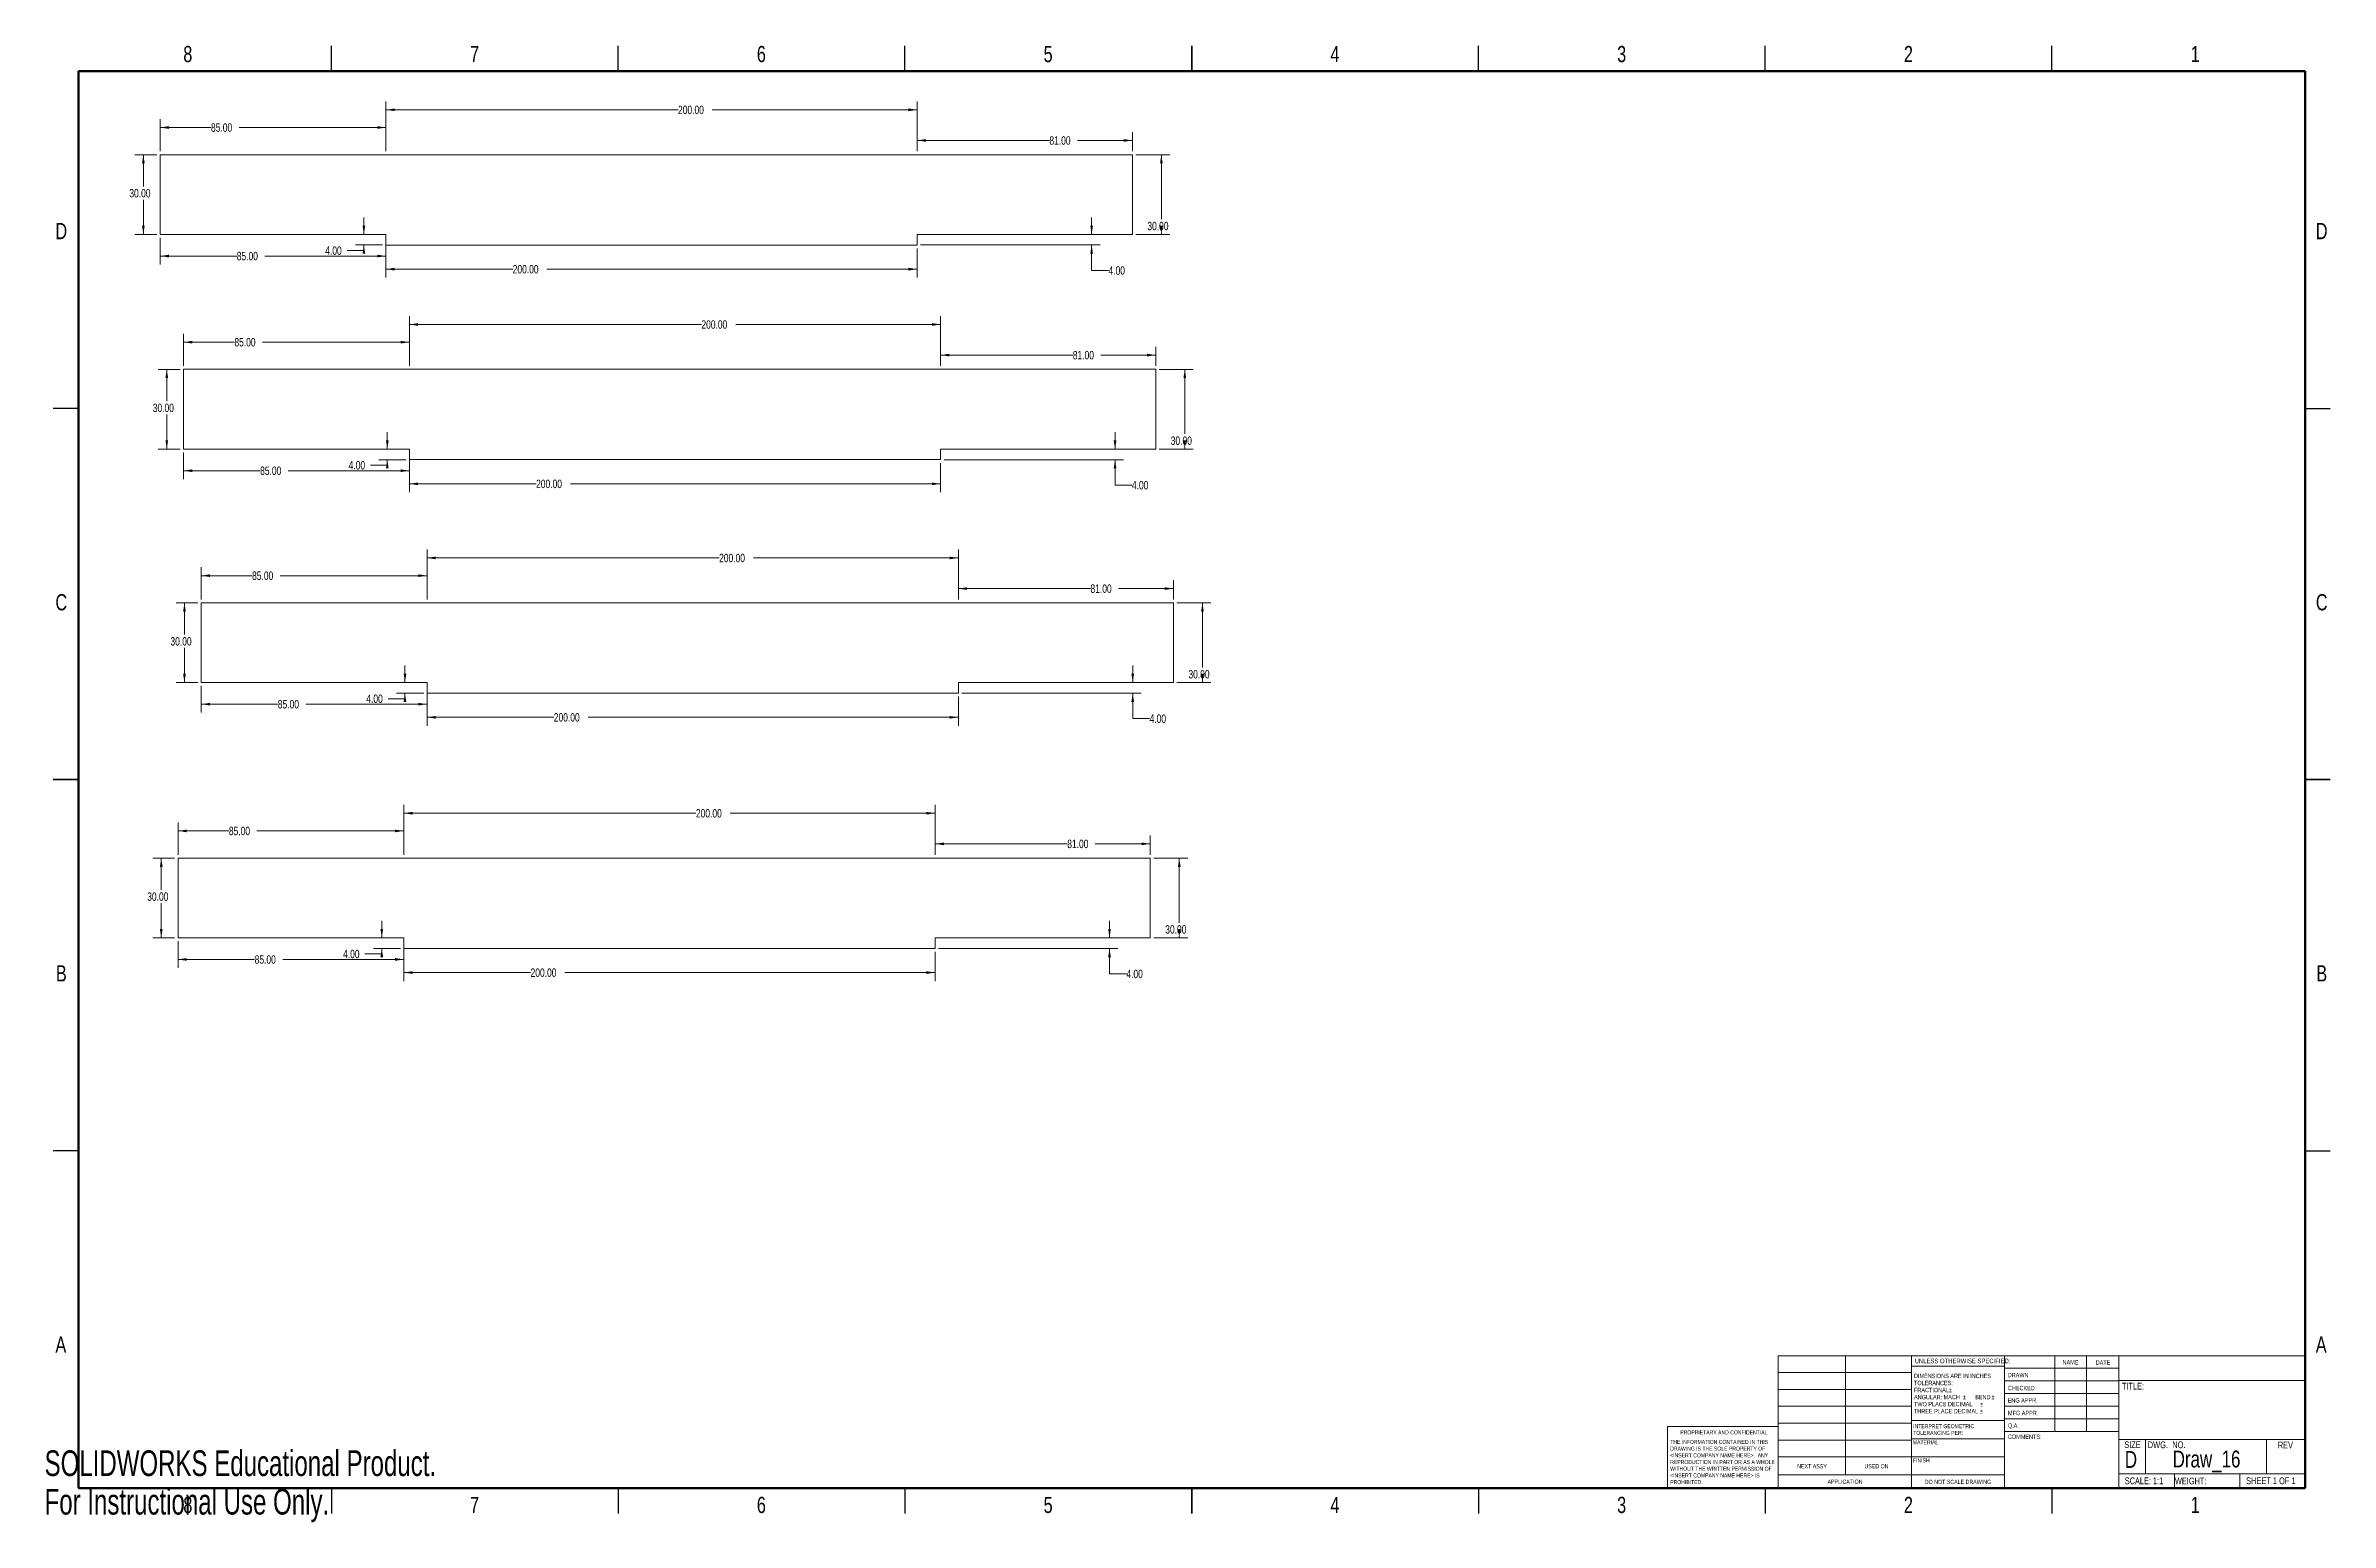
# Model space of a CAD drawing. Header units: millimetres. Extents: x 0 to 860, y 0 to 556.
import ezdxf

# ---------------------------------------------------------------- set-up
doc = ezdxf.new("R2010")
doc.units = ezdxf.units.MM
doc.styles.add('SLDTEXTSTYLE0', font='TXT', dxfattribs={"width": 0.75})
doc.styles.add('SLDTEXTSTYLE1', font='TXT', dxfattribs={"width": 0.6875})
doc.styles.add('SLDTEXTSTYLE2', font='TXT', dxfattribs={"width": 0.694444})
doc.styles.add('SLDTEXTSTYLE3', font='TXT', dxfattribs={"width": 0.7})
doc.dimstyles.new('SLDDIMSTYLE0', dxfattribs={"dimtxt": 3.175, "dimasz": 3.302, "dimexe": 0, "dimexo": 0.0625, "dimgap": 0.79375, "dimtad": 0, "dimtih": 1, "dimtoh": 1, "dimrnd": 1e-09, "dimzin": 4, "dimdsep": 46, "dimtxsty": 'SLDTEXTSTYLE0', "dimsah": 1, "dimcen": 0.09, "dimadec": 0, "dimazin": 1, "dimtfac": 1, "dimtofl": 0, "dimtmove": 0, "dimatfit": 3, "dimfxl": 1, "dimfrac": 2, "dimtolj": 1, "dimtzin": 12, "dimarcsym": 0})
doc.dimstyles.new('SLDDIMSTYLE1', dxfattribs={"dimtxt": 3.175, "dimasz": 3.302, "dimexe": 0, "dimexo": 0.0625, "dimgap": 0.79375, "dimtad": 0, "dimtih": 1, "dimtoh": 1, "dimrnd": 1e-09, "dimzin": 4, "dimdsep": 46, "dimtxsty": 'SLDTEXTSTYLE0', "dimsah": 1, "dimcen": 0.09, "dimadec": 0, "dimazin": 1, "dimtfac": 1, "dimtmove": 0, "dimatfit": 0, "dimfxl": 1, "dimfrac": 2, "dimtolj": 1, "dimtzin": 12, "dimarcsym": 0})

# ---------------------------------------------------------------- blocks, each defined once
blk = doc.blocks.new('_D')
at = {"color": 7, "linetype": 'Continuous', "lineweight": 0}
for p, q in [((128.5, 479.37), (128.5, 468.36)), ((328.5, 479.37), (328.5, 468.36)), ((128.5, 471.54), (176.21, 471.54)), ((328.5, 471.54), (189.11, 471.54))]:
    blk.add_line(p, q, dxfattribs=at)
at = {"color": 7, "linetype": 'Continuous', "lineweight": 18}
for points in [[(128.5, 471.54), (131.8, 471.03), (131.8, 472.05)], [(328.5, 471.54), (325.2, 472.05), (325.2, 471.03)]]:
    blk.add_solid(points, dxfattribs=at)
at = {"color": 7, "linetype": 'Continuous', "lineweight": 18, "insert": (176.21, 473.11), "char_height": 3.175, "attachment_point": 1, "style": 'SLDTEXTSTYLE0'}
blk.add_mtext('200.00', dxfattribs=at)
blk = doc.blocks.new('_D_1')
at = {"color": 7, "linetype": 'Continuous', "lineweight": 0}
for p, q in [((394.14, 484.64), (394.14, 490.99)), ((329.77, 484.64), (397.32, 484.64)), ((329.77, 480.64), (397.32, 480.64)), ((394.14, 471.05), (394.14, 480.64)), ((400.49, 471.05), (394.14, 471.05))]:
    blk.add_line(p, q, dxfattribs=at)
at = {"color": 7, "linetype": 'Continuous', "lineweight": 18}
for points in [[(394.14, 484.64), (394.65, 487.94), (393.63, 487.94)], [(394.14, 480.64), (393.63, 477.33), (394.65, 477.33)]]:
    blk.add_solid(points, dxfattribs=at)
at = {"color": 7, "linetype": 'Continuous', "lineweight": 18, "insert": (400.49, 472.62), "char_height": 3.175, "attachment_point": 1, "style": 'SLDTEXTSTYLE0'}
blk.add_mtext('4.00', dxfattribs=at)
blk = doc.blocks.new('_D_2')
at = {"color": 7, "linetype": 'Continuous', "lineweight": 0}
for p, q in [((328.5, 515.91), (328.5, 523.16)), ((328.5, 519.99), (378.24, 519.99)), ((409.5, 519.99), (388.8, 519.99)), ((409.5, 515.91), (409.5, 523.16))]:
    blk.add_line(p, q, dxfattribs=at)
at = {"color": 7, "linetype": 'Continuous', "lineweight": 18}
for points in [[(328.5, 519.99), (331.8, 519.48), (331.8, 520.5)], [(409.5, 519.99), (406.2, 520.5), (406.2, 519.48)]]:
    blk.add_solid(points, dxfattribs=at)
at = {"color": 7, "linetype": 'Continuous', "lineweight": 18, "insert": (378.24, 521.56), "char_height": 3.175, "attachment_point": 1, "style": 'SLDTEXTSTYLE0'}
blk.add_mtext('81.00', dxfattribs=at)
blk = doc.blocks.new('_D_3')
at = {"color": 7, "linetype": 'Continuous', "lineweight": 0}
for p, q in [((410.77, 514.64), (423.57, 514.64)), ((420.39, 514.64), (420.39, 490.31)), ((410.77, 484.64), (423.57, 484.64)), ((420.39, 484.64), (420.39, 485.27))]:
    blk.add_line(p, q, dxfattribs=at)
at = {"color": 7, "linetype": 'Continuous', "lineweight": 18}
for points in [[(420.39, 514.64), (419.89, 511.33), (420.9, 511.33)], [(420.39, 484.64), (420.9, 487.94), (419.89, 487.94)]]:
    blk.add_solid(points, dxfattribs=at)
at = {"color": 7, "linetype": 'Continuous', "lineweight": 18, "insert": (415.12, 489.37), "char_height": 3.175, "attachment_point": 1, "style": 'SLDTEXTSTYLE0'}
blk.add_mtext('30.00', dxfattribs=at)
blk = doc.blocks.new('_D_4')
at = {"color": 7, "linetype": 'Continuous', "lineweight": 0}
for p, q in [((128.5, 515.91), (128.5, 534.7)), ((328.5, 515.91), (328.5, 534.7)), ((128.5, 531.52), (238.44, 531.52)), ((328.5, 531.52), (251.35, 531.52))]:
    blk.add_line(p, q, dxfattribs=at)
at = {"color": 7, "linetype": 'Continuous', "lineweight": 18}
for points in [[(128.5, 531.52), (131.8, 531.01), (131.8, 532.03)], [(328.5, 531.52), (325.2, 532.03), (325.2, 531.01)]]:
    blk.add_solid(points, dxfattribs=at)
at = {"color": 7, "linetype": 'Continuous', "lineweight": 18, "insert": (238.44, 533.09), "char_height": 3.175, "attachment_point": 1, "style": 'SLDTEXTSTYLE0'}
blk.add_mtext('200.00', dxfattribs=at)
blk = doc.blocks.new('_D_5')
at = {"color": 7, "linetype": 'Continuous', "lineweight": 0}
for p, q in [((43.5, 515.91), (43.5, 528.03)), ((43.5, 524.86), (62.64, 524.86)), ((128.5, 524.86), (73.2, 524.86)), ((128.5, 515.91), (128.5, 528.03))]:
    blk.add_line(p, q, dxfattribs=at)
at = {"color": 7, "linetype": 'Continuous', "lineweight": 18}
for points in [[(43.5, 524.86), (46.8, 524.35), (46.8, 525.37)], [(128.5, 524.86), (125.2, 525.37), (125.2, 524.35)]]:
    blk.add_solid(points, dxfattribs=at)
at = {"color": 7, "linetype": 'Continuous', "lineweight": 18, "insert": (62.64, 526.43), "char_height": 3.175, "attachment_point": 1, "style": 'SLDTEXTSTYLE0'}
blk.add_mtext('85.00', dxfattribs=at)
blk = doc.blocks.new('_D_6')
at = {"color": 7, "linetype": 'Continuous', "lineweight": 0}
for p, q in [((42.23, 514.64), (34.01, 514.64)), ((37.18, 514.64), (37.18, 502.68)), ((37.18, 484.64), (37.18, 497.64)), ((42.23, 484.64), (34.01, 484.64))]:
    blk.add_line(p, q, dxfattribs=at)
at = {"color": 7, "linetype": 'Continuous', "lineweight": 18}
for points in [[(37.18, 514.64), (36.67, 511.33), (37.69, 511.33)], [(37.18, 484.64), (37.69, 487.94), (36.67, 487.94)]]:
    blk.add_solid(points, dxfattribs=at)
at = {"color": 7, "linetype": 'Continuous', "lineweight": 18, "insert": (31.9, 501.73), "char_height": 3.175, "attachment_point": 1, "style": 'SLDTEXTSTYLE0'}
blk.add_mtext('30.00', dxfattribs=at)
blk = doc.blocks.new('_D_7')
at = {"color": 7, "linetype": 'Continuous', "lineweight": 0}
for p, q in [((43.5, 483.37), (43.5, 473.31)), ((128.5, 483.37), (128.5, 473.31)), ((43.5, 476.48), (72.34, 476.48)), ((128.5, 476.48), (82.89, 476.48))]:
    blk.add_line(p, q, dxfattribs=at)
at = {"color": 7, "linetype": 'Continuous', "lineweight": 18}
for points in [[(43.5, 476.48), (46.8, 475.97), (46.8, 476.99)], [(128.5, 476.48), (125.2, 476.99), (125.2, 475.97)]]:
    blk.add_solid(points, dxfattribs=at)
at = {"color": 7, "linetype": 'Continuous', "lineweight": 18, "insert": (72.34, 478.05), "char_height": 3.175, "attachment_point": 1, "style": 'SLDTEXTSTYLE0'}
blk.add_mtext('85.00', dxfattribs=at)
blk = doc.blocks.new('_D_8')
at = {"color": 7, "linetype": 'Continuous', "lineweight": 0}
for p, q in [((120.2, 484.64), (120.2, 490.99)), ((127.23, 484.64), (117.02, 484.64)), ((113.85, 478.55), (120.2, 478.55)), ((127.23, 480.64), (117.02, 480.64)), ((120.2, 478.55), (120.2, 480.64))]:
    blk.add_line(p, q, dxfattribs=at)
at = {"color": 7, "linetype": 'Continuous', "lineweight": 18}
for points in [[(120.2, 484.64), (120.71, 487.94), (119.69, 487.94)], [(120.2, 480.64), (119.69, 477.33), (120.71, 477.33)]]:
    blk.add_solid(points, dxfattribs=at)
at = {"color": 7, "linetype": 'Continuous', "lineweight": 18, "insert": (105.64, 480.12), "char_height": 3.175, "attachment_point": 1, "style": 'SLDTEXTSTYLE0'}
blk.add_mtext('4.00', dxfattribs=at)
blk = doc.blocks.new('_D_9')
at = {"color": 7, "linetype": 'Continuous', "lineweight": 0}
for p, q in [((137.31, 398.57), (137.31, 387.57)), ((337.31, 398.57), (337.31, 387.57)), ((137.31, 390.75), (185.02, 390.75)), ((337.31, 390.75), (197.92, 390.75))]:
    blk.add_line(p, q, dxfattribs=at)
at = {"color": 7, "linetype": 'Continuous', "lineweight": 18}
for points in [[(137.31, 390.75), (140.61, 390.24), (140.61, 391.26)], [(337.31, 390.75), (334.01, 391.26), (334.01, 390.24)]]:
    blk.add_solid(points, dxfattribs=at)
at = {"color": 7, "linetype": 'Continuous', "lineweight": 18, "insert": (185.02, 392.32), "char_height": 3.175, "attachment_point": 1, "style": 'SLDTEXTSTYLE0'}
blk.add_mtext('200.00', dxfattribs=at)
blk = doc.blocks.new('_D_10')
at = {"color": 7, "linetype": 'Continuous', "lineweight": 0}
for p, q in [((402.95, 403.84), (402.95, 410.19)), ((338.58, 403.84), (406.12, 403.84)), ((338.58, 399.84), (406.12, 399.84)), ((402.95, 390.26), (402.95, 399.84)), ((409.3, 390.26), (402.95, 390.26))]:
    blk.add_line(p, q, dxfattribs=at)
at = {"color": 7, "linetype": 'Continuous', "lineweight": 18}
for points in [[(402.95, 403.84), (403.46, 407.15), (402.44, 407.15)], [(402.95, 399.84), (402.44, 396.54), (403.46, 396.54)]]:
    blk.add_solid(points, dxfattribs=at)
at = {"color": 7, "linetype": 'Continuous', "lineweight": 18, "insert": (409.3, 391.83), "char_height": 3.175, "attachment_point": 1, "style": 'SLDTEXTSTYLE0'}
blk.add_mtext('4.00', dxfattribs=at)
blk = doc.blocks.new('_D_11')
at = {"color": 7, "linetype": 'Continuous', "lineweight": 0}
for p, q in [((337.31, 435.11), (337.31, 442.37)), ((337.31, 439.2), (387.05, 439.2)), ((418.31, 439.2), (397.6, 439.2)), ((418.31, 435.11), (418.31, 442.37))]:
    blk.add_line(p, q, dxfattribs=at)
at = {"color": 7, "linetype": 'Continuous', "lineweight": 18}
for points in [[(337.31, 439.2), (340.61, 438.69), (340.61, 439.71)], [(418.31, 439.2), (415.01, 439.71), (415.01, 438.69)]]:
    blk.add_solid(points, dxfattribs=at)
at = {"color": 7, "linetype": 'Continuous', "lineweight": 18, "insert": (387.05, 440.77), "char_height": 3.175, "attachment_point": 1, "style": 'SLDTEXTSTYLE0'}
blk.add_mtext('81.00', dxfattribs=at)
blk = doc.blocks.new('_D_12')
at = {"color": 7, "linetype": 'Continuous', "lineweight": 0}
for p, q in [((419.58, 433.84), (432.38, 433.84)), ((429.2, 433.84), (429.2, 409.52)), ((429.2, 403.84), (429.2, 404.48)), ((419.58, 403.84), (432.38, 403.84))]:
    blk.add_line(p, q, dxfattribs=at)
at = {"color": 7, "linetype": 'Continuous', "lineweight": 18}
for points in [[(429.2, 433.84), (428.69, 430.54), (429.71, 430.54)], [(429.2, 403.84), (429.71, 407.15), (428.69, 407.15)]]:
    blk.add_solid(points, dxfattribs=at)
at = {"color": 7, "linetype": 'Continuous', "lineweight": 18, "insert": (423.92, 408.58), "char_height": 3.175, "attachment_point": 1, "style": 'SLDTEXTSTYLE0'}
blk.add_mtext('30.00', dxfattribs=at)
blk = doc.blocks.new('_D_13')
at = {"color": 7, "linetype": 'Continuous', "lineweight": 0}
for p, q in [((137.31, 435.11), (137.31, 453.91)), ((137.31, 450.73), (247.25, 450.73)), ((337.31, 450.73), (260.15, 450.73)), ((337.31, 435.11), (337.31, 453.91))]:
    blk.add_line(p, q, dxfattribs=at)
at = {"color": 7, "linetype": 'Continuous', "lineweight": 18}
for points in [[(137.31, 450.73), (140.61, 450.22), (140.61, 451.24)], [(337.31, 450.73), (334.01, 451.24), (334.01, 450.22)]]:
    blk.add_solid(points, dxfattribs=at)
at = {"color": 7, "linetype": 'Continuous', "lineweight": 18, "insert": (247.25, 452.3), "char_height": 3.175, "attachment_point": 1, "style": 'SLDTEXTSTYLE0'}
blk.add_mtext('200.00', dxfattribs=at)
blk = doc.blocks.new('_D_14')
at = {"color": 7, "linetype": 'Continuous', "lineweight": 0}
for p, q in [((52.31, 435.11), (52.31, 447.24)), ((137.31, 435.11), (137.31, 447.24)), ((52.31, 444.07), (71.45, 444.07)), ((137.31, 444.07), (82, 444.07))]:
    blk.add_line(p, q, dxfattribs=at)
at = {"color": 7, "linetype": 'Continuous', "lineweight": 18}
for points in [[(52.31, 444.07), (55.61, 443.56), (55.61, 444.57)], [(137.31, 444.07), (134.01, 444.57), (134.01, 443.56)]]:
    blk.add_solid(points, dxfattribs=at)
at = {"color": 7, "linetype": 'Continuous', "lineweight": 18, "insert": (71.45, 445.64), "char_height": 3.175, "attachment_point": 1, "style": 'SLDTEXTSTYLE0'}
blk.add_mtext('85.00', dxfattribs=at)
blk = doc.blocks.new('_D_15')
at = {"color": 7, "linetype": 'Continuous', "lineweight": 0}
for p, q in [((51.04, 433.84), (42.81, 433.84)), ((45.99, 433.84), (45.99, 421.89)), ((45.99, 403.84), (45.99, 416.85)), ((51.04, 403.84), (42.81, 403.84))]:
    blk.add_line(p, q, dxfattribs=at)
at = {"color": 7, "linetype": 'Continuous', "lineweight": 18}
for points in [[(45.99, 433.84), (45.48, 430.54), (46.5, 430.54)], [(45.99, 403.84), (46.5, 407.15), (45.48, 407.15)]]:
    blk.add_solid(points, dxfattribs=at)
at = {"color": 7, "linetype": 'Continuous', "lineweight": 18, "insert": (40.71, 420.94), "char_height": 3.175, "attachment_point": 1, "style": 'SLDTEXTSTYLE0'}
blk.add_mtext('30.00', dxfattribs=at)
blk = doc.blocks.new('_D_16')
at = {"color": 7, "linetype": 'Continuous', "lineweight": 0}
for p, q in [((52.31, 402.57), (52.31, 392.51)), ((52.31, 395.69), (81.14, 395.69)), ((137.31, 395.69), (91.7, 395.69)), ((137.31, 402.57), (137.31, 392.51))]:
    blk.add_line(p, q, dxfattribs=at)
at = {"color": 7, "linetype": 'Continuous', "lineweight": 18}
for points in [[(52.31, 395.69), (55.61, 395.18), (55.61, 396.2)], [(137.31, 395.69), (134.01, 396.2), (134.01, 395.18)]]:
    blk.add_solid(points, dxfattribs=at)
at = {"color": 7, "linetype": 'Continuous', "lineweight": 18, "insert": (81.14, 397.26), "char_height": 3.175, "attachment_point": 1, "style": 'SLDTEXTSTYLE0'}
blk.add_mtext('85.00', dxfattribs=at)
blk = doc.blocks.new('_D_17')
at = {"color": 7, "linetype": 'Continuous', "lineweight": 0}
for p, q in [((129.01, 403.84), (129.01, 410.19)), ((122.66, 397.76), (129.01, 397.76)), ((136.04, 403.84), (125.83, 403.84)), ((136.04, 399.84), (125.83, 399.84)), ((129.01, 397.76), (129.01, 399.84))]:
    blk.add_line(p, q, dxfattribs=at)
at = {"color": 7, "linetype": 'Continuous', "lineweight": 18}
for points in [[(129.01, 403.84), (129.51, 407.15), (128.5, 407.15)], [(129.01, 399.84), (128.5, 396.54), (129.51, 396.54)]]:
    blk.add_solid(points, dxfattribs=at)
at = {"color": 7, "linetype": 'Continuous', "lineweight": 18, "insert": (114.45, 399.33), "char_height": 3.175, "attachment_point": 1, "style": 'SLDTEXTSTYLE0'}
blk.add_mtext('4.00', dxfattribs=at)
blk = doc.blocks.new('_D_18')
at = {"color": 7, "linetype": 'Continuous', "lineweight": 0}
for p, q in [((143.97, 310.69), (143.97, 299.69)), ((343.97, 310.69), (343.97, 299.69)), ((143.97, 302.87), (191.68, 302.87)), ((343.97, 302.87), (204.58, 302.87))]:
    blk.add_line(p, q, dxfattribs=at)
at = {"color": 7, "linetype": 'Continuous', "lineweight": 18}
for points in [[(143.97, 302.87), (147.27, 302.36), (147.27, 303.37)], [(343.97, 302.87), (340.66, 303.37), (340.66, 302.36)]]:
    blk.add_solid(points, dxfattribs=at)
at = {"color": 7, "linetype": 'Continuous', "lineweight": 18, "insert": (191.68, 304.44), "char_height": 3.175, "attachment_point": 1, "style": 'SLDTEXTSTYLE0'}
blk.add_mtext('200.00', dxfattribs=at)
blk = doc.blocks.new('_D_19')
at = {"color": 7, "linetype": 'Continuous', "lineweight": 0}
for p, q in [((409.61, 315.96), (409.61, 322.31)), ((345.24, 315.96), (412.78, 315.96)), ((345.24, 311.96), (412.78, 311.96)), ((409.61, 302.38), (409.61, 311.96)), ((415.96, 302.38), (409.61, 302.38))]:
    blk.add_line(p, q, dxfattribs=at)
at = {"color": 7, "linetype": 'Continuous', "lineweight": 18}
for points in [[(409.61, 315.96), (410.11, 319.26), (409.1, 319.26)], [(409.61, 311.96), (409.1, 308.66), (410.11, 308.66)]]:
    blk.add_solid(points, dxfattribs=at)
at = {"color": 7, "linetype": 'Continuous', "lineweight": 18, "insert": (415.96, 303.95), "char_height": 3.175, "attachment_point": 1, "style": 'SLDTEXTSTYLE0'}
blk.add_mtext('4.00', dxfattribs=at)
blk = doc.blocks.new('_D_20')
at = {"color": 7, "linetype": 'Continuous', "lineweight": 0}
for p, q in [((343.97, 347.23), (343.97, 354.49)), ((424.97, 347.23), (424.97, 354.49)), ((343.97, 351.32), (393.71, 351.32)), ((424.97, 351.32), (404.26, 351.32))]:
    blk.add_line(p, q, dxfattribs=at)
at = {"color": 7, "linetype": 'Continuous', "lineweight": 18}
for points in [[(343.97, 351.32), (347.27, 350.81), (347.27, 351.82)], [(424.97, 351.32), (421.66, 351.82), (421.66, 350.81)]]:
    blk.add_solid(points, dxfattribs=at)
at = {"color": 7, "linetype": 'Continuous', "lineweight": 18, "insert": (393.71, 352.89), "char_height": 3.175, "attachment_point": 1, "style": 'SLDTEXTSTYLE0'}
blk.add_mtext('81.00', dxfattribs=at)
blk = doc.blocks.new('_D_21')
at = {"color": 7, "linetype": 'Continuous', "lineweight": 0}
for p, q in [((426.24, 345.96), (439.03, 345.96)), ((435.86, 345.96), (435.86, 321.64)), ((426.24, 315.96), (439.03, 315.96)), ((435.86, 315.96), (435.86, 316.6))]:
    blk.add_line(p, q, dxfattribs=at)
at = {"color": 7, "linetype": 'Continuous', "lineweight": 18}
for points in [[(435.86, 345.96), (435.35, 342.66), (436.37, 342.66)], [(435.86, 315.96), (436.37, 319.26), (435.35, 319.26)]]:
    blk.add_solid(points, dxfattribs=at)
at = {"color": 7, "linetype": 'Continuous', "lineweight": 18, "insert": (430.58, 320.69), "char_height": 3.175, "attachment_point": 1, "style": 'SLDTEXTSTYLE0'}
blk.add_mtext('30.00', dxfattribs=at)
blk = doc.blocks.new('_D_22')
at = {"color": 7, "linetype": 'Continuous', "lineweight": 0}
for p, q in [((143.97, 347.23), (143.97, 366.02)), ((143.97, 362.85), (253.91, 362.85)), ((343.97, 362.85), (266.81, 362.85)), ((343.97, 347.23), (343.97, 366.02))]:
    blk.add_line(p, q, dxfattribs=at)
at = {"color": 7, "linetype": 'Continuous', "lineweight": 18}
for points in [[(143.97, 362.85), (147.27, 362.34), (147.27, 363.36)], [(343.97, 362.85), (340.66, 363.36), (340.66, 362.34)]]:
    blk.add_solid(points, dxfattribs=at)
at = {"color": 7, "linetype": 'Continuous', "lineweight": 18, "insert": (253.91, 364.42), "char_height": 3.175, "attachment_point": 1, "style": 'SLDTEXTSTYLE0'}
blk.add_mtext('200.00', dxfattribs=at)
blk = doc.blocks.new('_D_23')
at = {"color": 7, "linetype": 'Continuous', "lineweight": 0}
for p, q in [((58.97, 347.23), (58.97, 359.36)), ((58.97, 356.18), (78.11, 356.18)), ((143.97, 356.18), (88.66, 356.18)), ((143.97, 347.23), (143.97, 359.36))]:
    blk.add_line(p, q, dxfattribs=at)
at = {"color": 7, "linetype": 'Continuous', "lineweight": 18}
for points in [[(58.97, 356.18), (62.27, 355.68), (62.27, 356.69)], [(143.97, 356.18), (140.66, 356.69), (140.66, 355.68)]]:
    blk.add_solid(points, dxfattribs=at)
at = {"color": 7, "linetype": 'Continuous', "lineweight": 18, "insert": (78.11, 357.76), "char_height": 3.175, "attachment_point": 1, "style": 'SLDTEXTSTYLE0'}
blk.add_mtext('85.00', dxfattribs=at)
blk = doc.blocks.new('_D_24')
at = {"color": 7, "linetype": 'Continuous', "lineweight": 0}
for p, q in [((57.7, 345.96), (49.47, 345.96)), ((52.65, 345.96), (52.65, 334.01)), ((52.65, 315.96), (52.65, 328.97)), ((57.7, 315.96), (49.47, 315.96))]:
    blk.add_line(p, q, dxfattribs=at)
at = {"color": 7, "linetype": 'Continuous', "lineweight": 18}
for points in [[(52.65, 345.96), (52.14, 342.66), (53.16, 342.66)], [(52.65, 315.96), (53.16, 319.26), (52.14, 319.26)]]:
    blk.add_solid(points, dxfattribs=at)
at = {"color": 7, "linetype": 'Continuous', "lineweight": 18, "insert": (47.37, 333.06), "char_height": 3.175, "attachment_point": 1, "style": 'SLDTEXTSTYLE0'}
blk.add_mtext('30.00', dxfattribs=at)
blk = doc.blocks.new('_D_25')
at = {"color": 7, "linetype": 'Continuous', "lineweight": 0}
for p, q in [((58.97, 314.69), (58.97, 304.63)), ((143.97, 314.69), (143.97, 304.63)), ((58.97, 307.81), (87.8, 307.81)), ((143.97, 307.81), (98.36, 307.81))]:
    blk.add_line(p, q, dxfattribs=at)
at = {"color": 7, "linetype": 'Continuous', "lineweight": 18}
for points in [[(58.97, 307.81), (62.27, 307.3), (62.27, 308.31)], [(143.97, 307.81), (140.66, 308.31), (140.66, 307.3)]]:
    blk.add_solid(points, dxfattribs=at)
at = {"color": 7, "linetype": 'Continuous', "lineweight": 18, "insert": (87.8, 309.38), "char_height": 3.175, "attachment_point": 1, "style": 'SLDTEXTSTYLE0'}
blk.add_mtext('85.00', dxfattribs=at)
blk = doc.blocks.new('_D_26')
at = {"color": 7, "linetype": 'Continuous', "lineweight": 0}
for p, q in [((135.66, 315.96), (135.66, 322.31)), ((129.31, 309.87), (135.66, 309.87)), ((142.7, 315.96), (132.49, 315.96)), ((142.7, 311.96), (132.49, 311.96)), ((135.66, 309.87), (135.66, 311.96))]:
    blk.add_line(p, q, dxfattribs=at)
at = {"color": 7, "linetype": 'Continuous', "lineweight": 18}
for points in [[(135.66, 315.96), (136.17, 319.26), (135.16, 319.26)], [(135.66, 311.96), (135.16, 308.66), (136.17, 308.66)]]:
    blk.add_solid(points, dxfattribs=at)
at = {"color": 7, "linetype": 'Continuous', "lineweight": 18, "insert": (121.1, 311.45), "char_height": 3.175, "attachment_point": 1, "style": 'SLDTEXTSTYLE0'}
blk.add_mtext('4.00', dxfattribs=at)
blk = doc.blocks.new('_D_27')
at = {"color": 7, "linetype": 'Continuous', "lineweight": 0}
for p, q in [((135.23, 214.61), (135.23, 203.61)), ((135.23, 206.79), (182.94, 206.79)), ((335.23, 206.79), (195.85, 206.79)), ((335.23, 214.61), (335.23, 203.61))]:
    blk.add_line(p, q, dxfattribs=at)
at = {"color": 7, "linetype": 'Continuous', "lineweight": 18}
for points in [[(135.23, 206.79), (138.53, 206.28), (138.53, 207.3)], [(335.23, 206.79), (331.93, 207.3), (331.93, 206.28)]]:
    blk.add_solid(points, dxfattribs=at)
at = {"color": 7, "linetype": 'Continuous', "lineweight": 18, "insert": (182.94, 208.36), "char_height": 3.175, "attachment_point": 1, "style": 'SLDTEXTSTYLE0'}
blk.add_mtext('200.00', dxfattribs=at)
blk = doc.blocks.new('_D_28')
at = {"color": 7, "linetype": 'Continuous', "lineweight": 0}
for p, q in [((400.87, 219.88), (400.87, 226.23)), ((336.5, 219.88), (404.05, 219.88)), ((336.5, 215.88), (404.05, 215.88)), ((400.87, 206.3), (400.87, 215.88)), ((407.22, 206.3), (400.87, 206.3))]:
    blk.add_line(p, q, dxfattribs=at)
at = {"color": 7, "linetype": 'Continuous', "lineweight": 18}
for points in [[(400.87, 219.88), (401.38, 223.19), (400.37, 223.19)], [(400.87, 215.88), (400.37, 212.58), (401.38, 212.58)]]:
    blk.add_solid(points, dxfattribs=at)
at = {"color": 7, "linetype": 'Continuous', "lineweight": 18, "insert": (407.22, 207.87), "char_height": 3.175, "attachment_point": 1, "style": 'SLDTEXTSTYLE0'}
blk.add_mtext('4.00', dxfattribs=at)
blk = doc.blocks.new('_D_29')
at = {"color": 7, "linetype": 'Continuous', "lineweight": 0}
for p, q in [((335.23, 251.15), (335.23, 258.41)), ((416.23, 251.15), (416.23, 258.41)), ((335.23, 255.24), (384.97, 255.24)), ((416.23, 255.24), (395.53, 255.24))]:
    blk.add_line(p, q, dxfattribs=at)
at = {"color": 7, "linetype": 'Continuous', "lineweight": 18}
for points in [[(335.23, 255.24), (338.53, 254.73), (338.53, 255.75)], [(416.23, 255.24), (412.93, 255.75), (412.93, 254.73)]]:
    blk.add_solid(points, dxfattribs=at)
at = {"color": 7, "linetype": 'Continuous', "lineweight": 18, "insert": (384.97, 256.81), "char_height": 3.175, "attachment_point": 1, "style": 'SLDTEXTSTYLE0'}
blk.add_mtext('81.00', dxfattribs=at)
blk = doc.blocks.new('_D_30')
at = {"color": 7, "linetype": 'Continuous', "lineweight": 0}
for p, q in [((417.5, 249.88), (430.3, 249.88)), ((427.13, 249.88), (427.13, 225.56)), ((417.5, 219.88), (430.3, 219.88)), ((427.13, 219.88), (427.13, 220.52))]:
    blk.add_line(p, q, dxfattribs=at)
at = {"color": 7, "linetype": 'Continuous', "lineweight": 18}
for points in [[(427.13, 249.88), (426.62, 246.58), (427.63, 246.58)], [(427.13, 219.88), (427.63, 223.19), (426.62, 223.19)]]:
    blk.add_solid(points, dxfattribs=at)
at = {"color": 7, "linetype": 'Continuous', "lineweight": 18, "insert": (421.85, 224.62), "char_height": 3.175, "attachment_point": 1, "style": 'SLDTEXTSTYLE0'}
blk.add_mtext('30.00', dxfattribs=at)
blk = doc.blocks.new('_D_31')
at = {"color": 7, "linetype": 'Continuous', "lineweight": 0}
for p, q in [((135.23, 251.15), (135.23, 269.94)), ((135.23, 266.77), (245.18, 266.77)), ((335.23, 266.77), (258.08, 266.77)), ((335.23, 251.15), (335.23, 269.94))]:
    blk.add_line(p, q, dxfattribs=at)
at = {"color": 7, "linetype": 'Continuous', "lineweight": 18}
for points in [[(135.23, 266.77), (138.53, 266.26), (138.53, 267.28)], [(335.23, 266.77), (331.93, 267.28), (331.93, 266.26)]]:
    blk.add_solid(points, dxfattribs=at)
at = {"color": 7, "linetype": 'Continuous', "lineweight": 18, "insert": (245.18, 268.34), "char_height": 3.175, "attachment_point": 1, "style": 'SLDTEXTSTYLE0'}
blk.add_mtext('200.00', dxfattribs=at)
blk = doc.blocks.new('_D_32')
at = {"color": 7, "linetype": 'Continuous', "lineweight": 0}
for p, q in [((50.23, 251.15), (50.23, 263.28)), ((50.23, 260.11), (69.37, 260.11)), ((135.23, 260.11), (79.93, 260.11)), ((135.23, 251.15), (135.23, 263.28))]:
    blk.add_line(p, q, dxfattribs=at)
at = {"color": 7, "linetype": 'Continuous', "lineweight": 18}
for points in [[(50.23, 260.11), (53.53, 259.6), (53.53, 260.61)], [(135.23, 260.11), (131.93, 260.61), (131.93, 259.6)]]:
    blk.add_solid(points, dxfattribs=at)
at = {"color": 7, "linetype": 'Continuous', "lineweight": 18, "insert": (69.37, 261.68), "char_height": 3.175, "attachment_point": 1, "style": 'SLDTEXTSTYLE0'}
blk.add_mtext('85.00', dxfattribs=at)
blk = doc.blocks.new('_D_33')
at = {"color": 7, "linetype": 'Continuous', "lineweight": 0}
for p, q in [((48.96, 249.88), (40.74, 249.88)), ((43.91, 249.88), (43.91, 237.93)), ((43.91, 219.88), (43.91, 232.89)), ((48.96, 219.88), (40.74, 219.88))]:
    blk.add_line(p, q, dxfattribs=at)
at = {"color": 7, "linetype": 'Continuous', "lineweight": 18}
for points in [[(43.91, 249.88), (43.41, 246.58), (44.42, 246.58)], [(43.91, 219.88), (44.42, 223.19), (43.41, 223.19)]]:
    blk.add_solid(points, dxfattribs=at)
at = {"color": 7, "linetype": 'Continuous', "lineweight": 18, "insert": (38.63, 236.98), "char_height": 3.175, "attachment_point": 1, "style": 'SLDTEXTSTYLE0'}
blk.add_mtext('30.00', dxfattribs=at)
blk = doc.blocks.new('_D_34')
at = {"color": 7, "linetype": 'Continuous', "lineweight": 0}
for p, q in [((50.23, 218.61), (50.23, 208.55)), ((135.23, 218.61), (135.23, 208.55)), ((50.23, 211.73), (79.07, 211.73)), ((135.23, 211.73), (89.62, 211.73))]:
    blk.add_line(p, q, dxfattribs=at)
at = {"color": 7, "linetype": 'Continuous', "lineweight": 18}
for points in [[(50.23, 211.73), (53.53, 211.22), (53.53, 212.24)], [(135.23, 211.73), (131.93, 212.24), (131.93, 211.22)]]:
    blk.add_solid(points, dxfattribs=at)
at = {"color": 7, "linetype": 'Continuous', "lineweight": 18, "insert": (79.07, 213.3), "char_height": 3.175, "attachment_point": 1, "style": 'SLDTEXTSTYLE0'}
blk.add_mtext('85.00', dxfattribs=at)
blk = doc.blocks.new('_D_35')
at = {"color": 7, "linetype": 'Continuous', "lineweight": 0}
for p, q in [((126.93, 219.88), (126.93, 226.23)), ((133.96, 219.88), (123.76, 219.88)), ((133.96, 215.88), (123.76, 215.88)), ((126.93, 213.8), (126.93, 215.88)), ((120.58, 213.8), (126.93, 213.8))]:
    blk.add_line(p, q, dxfattribs=at)
at = {"color": 7, "linetype": 'Continuous', "lineweight": 18}
for points in [[(126.93, 219.88), (127.44, 223.19), (126.42, 223.19)], [(126.93, 215.88), (126.42, 212.58), (127.44, 212.58)]]:
    blk.add_solid(points, dxfattribs=at)
at = {"color": 7, "linetype": 'Continuous', "lineweight": 18, "insert": (112.37, 215.37), "char_height": 3.175, "attachment_point": 1, "style": 'SLDTEXTSTYLE0'}
blk.add_mtext('4.00', dxfattribs=at)

msp = doc.modelspace()

# ---------------------------------------------------------------- linework, layer by layer
at = {"color": 7, "linetype": 'Continuous', "lineweight": 25}
for p, q in [((107.95, 546.1), (107.95, 555.625)), ((215.9, 546.1), (215.9, 555.625)), ((323.85, 546.1), (323.85, 555.625)), ((431.8, 555.625), (431.8, 546.1)), ((431.8, 546.1), (431.8, 555.625)), ((539.75, 546.1), (539.75, 555.625)), ((647.7, 546.1), (647.7, 555.625)), ((755.65, 546.1), (755.65, 555.625)), ((12.7, 419.1), (3.175, 419.1)), ((850.9, 419.1), (860.425, 419.1)), ((3.175, 279.4), (12.7, 279.4)), ((12.7, 279.4), (3.175, 279.4)), ((860.425, 279.4), (850.9, 279.4)), ((850.9, 279.4), (860.425, 279.4)), ((12.7, 139.7), (3.175, 139.7)), ((850.9, 139.7), (860.425, 139.7)), ((107.95, 12.7), (107.95, 3.175)), ((215.9, 12.7), (215.9, 3.175)), ((323.85, 12.7), (323.85, 3.175)), ((431.8, 3.175), (431.8, 12.7)), ((431.8, 12.7), (431.8, 3.175)), ((539.75, 12.7), (539.75, 3.175)), ((647.7, 12.7), (647.7, 3.175)), ((755.65, 12.7), (755.65, 3.175))]:
    msp.add_line(p, q, dxfattribs=at)
at = {"color": 7, "linetype": 'Continuous', "lineweight": 50}
for p, q in [((12.7, 12.7), (12.7, 546.1)), ((12.7, 546.1), (850.9, 546.1)), ((850.9, 546.1), (850.9, 12.7)), ((850.9, 12.7), (12.7, 12.7))]:
    msp.add_line(p, q, dxfattribs=at)
at = {"color": 7, "linetype": 'Continuous', "lineweight": 18}
for p, q in [((128.501, 514.636), (43.501, 514.636)), ((43.501, 514.636), (43.501, 484.636)), ((328.501, 514.636), (128.501, 514.636)), ((409.501, 514.636), (328.501, 514.636)), ((409.501, 484.636), (409.501, 514.636)), ((43.501, 484.636), (128.501, 484.636)), ((128.501, 484.636), (128.501, 480.636)), ((328.501, 480.636), (328.501, 484.636)), ((328.501, 484.636), (409.501, 484.636)), ((128.501, 480.636), (328.501, 480.636)), ((137.308, 433.844), (52.308, 433.844)), ((52.308, 433.844), (52.308, 403.844)), ((337.308, 433.844), (137.308, 433.844)), ((418.308, 433.844), (337.308, 433.844)), ((418.308, 403.844), (418.308, 433.844)), ((52.308, 403.844), (137.308, 403.844)), ((137.308, 403.844), (137.308, 399.844)), ((137.308, 399.844), (337.308, 399.844)), ((337.308, 399.844), (337.308, 403.844)), ((337.308, 403.844), (418.308, 403.844)), ((143.966, 345.961), (58.966, 345.961)), ((58.966, 345.961), (58.966, 315.961)), ((343.966, 345.961), (143.966, 345.961)), ((424.966, 345.961), (343.966, 345.961)), ((424.966, 315.961), (424.966, 345.961)), ((58.966, 315.961), (143.966, 315.961)), ((143.966, 315.961), (143.966, 311.961)), ((143.966, 311.961), (343.966, 311.961)), ((343.966, 311.961), (343.966, 315.961)), ((343.966, 315.961), (424.966, 315.961)), ((135.232, 249.883), (50.232, 249.883)), ((50.232, 249.883), (50.232, 219.883)), ((335.232, 249.883), (135.232, 249.883)), ((416.232, 249.883), (335.232, 249.883)), ((416.232, 219.883), (416.232, 249.883)), ((50.232, 219.883), (135.232, 219.883)), ((135.232, 219.883), (135.232, 215.883)), ((135.232, 215.883), (335.232, 215.883)), ((335.232, 215.883), (335.232, 219.883)), ((335.232, 219.883), (416.232, 219.883)), ((652.554, 62.594), (850.9, 62.594)), ((652.554, 12.7), (652.554, 62.594)), ((677.903, 62.594), (677.903, 17.685)), ((702.774, 12.7), (702.774, 62.594)), ((737.748, 62.594), (737.748, 12.7)), ((756.76, 62.594), (756.76, 34.019)), ((768.661, 62.594), (768.661, 34.019)), ((780.829, 62.594), (780.829, 12.7)), ((652.554, 56.244), (702.774, 56.244)), ((737.748, 58.674), (702.774, 58.674)), ((737.748, 57.832), (780.829, 57.832)), ((737.748, 53.069), (780.829, 53.069)), ((780.829, 53.269), (850.9, 53.269)), ((652.554, 49.894), (702.774, 49.894)), ((652.554, 43.544), (702.774, 43.544)), ((737.748, 48.307), (780.829, 48.307)), ((780.829, 43.544), (737.748, 43.544)), ((610.969, 12.7), (610.969, 35.924)), ((652.554, 35.924), (610.969, 35.924)), ((652.554, 37.194), (702.774, 37.194)), ((702.774, 38.195), (737.863, 38.195)), ((780.829, 38.782), (737.748, 38.782)), ((652.554, 30.844), (702.774, 30.844)), ((702.774, 31.337), (737.863, 31.337)), ((780.829, 34.019), (737.863, 34.019)), ((780.829, 30.985), (850.9, 30.985)), ((790.875, 30.985), (790.875, 18.107)), ((836.373, 30.985), (836.373, 18.107)), ((652.554, 24.494), (702.774, 24.494)), ((652.554, 17.685), (737.748, 17.685)), ((702.774, 24.479), (737.748, 24.479)), ((780.829, 18.107), (850.9, 18.107)), ((801.736, 18.107), (801.736, 12.7)), ((826.423, 18.107), (826.423, 12.7))]:
    msp.add_line(p, q, dxfattribs=at)

# ---------------------------------------------------------------- texts
at = {"color": 7, "linetype": 'Continuous', "lineweight": 0}
for s, insert, char_height, attachment_point, style in [('8', (53.914, 555.564), 6.096, 2, 'SLDTEXTSTYLE0'), ('7', (161.864, 555.564), 6.096, 2, 'SLDTEXTSTYLE0'), ('6', (269.814, 555.564), 6.096, 2, 'SLDTEXTSTYLE0'), ('5', (377.764, 555.564), 6.096, 2, 'SLDTEXTSTYLE0'), ('4', (485.714, 555.564), 6.096, 2, 'SLDTEXTSTYLE0'), ('3', (593.664, 555.564), 6.096, 2, 'SLDTEXTSTYLE0'), ('2', (701.614, 555.564), 6.096, 2, 'SLDTEXTSTYLE0'), ('1', (809.564, 555.564), 6.096, 2, 'SLDTEXTSTYLE0'), ('D', (6.28, 488.926), 6.096, 2, 'SLDTEXTSTYLE0'), ('D', (857.18, 488.926), 6.096, 2, 'SLDTEXTSTYLE0'), ('C', (6.287, 349.226), 6.096, 2, 'SLDTEXTSTYLE0'), ('C', (857.187, 349.226), 6.096, 2, 'SLDTEXTSTYLE0'), ('B', (6.303, 209.526), 6.096, 2, 'SLDTEXTSTYLE0'), ('B', (857.203, 209.526), 6.096, 2, 'SLDTEXTSTYLE0'), ('A', (6.107, 69.826), 6.096, 2, 'SLDTEXTSTYLE0'), ('A', (857.007, 69.826), 6.096, 2, 'SLDTEXTSTYLE0'), ('UNLESS OTHERWISE SPECIFIED:', (703.958, 61.499), 1.778, 1, 'SLDTEXTSTYLE0'), ('NAME', (759.624, 60.923), 1.651, 1, 'SLDTEXTSTYLE0'), ('DATE', (772.115, 60.879), 1.651, 1, 'SLDTEXTSTYLE0'), ('TOLERANCES:', (703.717, 53.143), 1.651, 1, 'SLDTEXTSTYLE0'), ('DIMENSIONS ARE IN INCHES', (703.717, 55.794), 1.651, 1, 'SLDTEXTSTYLE0'), ('DRAWN', (738.997, 56.123), 1.651, 1, 'SLDTEXTSTYLE0'), ('TITLE:', (781.993, 52.393), 2.54, 1, 'SLDTEXTSTYLE0'), ('ANGULAR: MACH', (703.717, 47.841), 1.651, 1, 'SLDTEXTSTYLE0'), ('TWO PLACE DECIMAL', (703.717, 45.19), 1.651, 1, 'SLDTEXTSTYLE0'), ('FRACTIONAL', (703.717, 50.492), 1.651, 1, 'SLDTEXTSTYLE0'), ('%%p', (716.864, 50.492), 1.651, 1, 'SLDTEXTSTYLE0'), ('%%p', (722.091, 47.841), 1.651, 1, 'SLDTEXTSTYLE0'), ('BEND', (726.759, 47.841), 1.651, 1, 'SLDTEXTSTYLE0'), ('%%p', (728.595, 45.19), 1.651, 1, 'SLDTEXTSTYLE0'), ('%%p', (732.873, 47.841), 1.651, 1, 'SLDTEXTSTYLE0'), ('ENG APPR.', (738.977, 46.601), 1.651, 1, 'SLDTEXTSTYLE0'), ('CHECKED', (739.051, 51.237), 1.651, 1, 'SLDTEXTSTYLE0'), ('PROPRIETARY AND CONFIDENTIAL', (615.73, 34.483), 1.524, 1, 'SLDTEXTSTYLE0'), ('INTERPRET GEOMETRIC', (703.409, 36.828), 1.524, 1, 'SLDTEXTSTYLE0'), ('THREE PLACE DECIMAL', (703.717, 42.539), 1.651, 1, 'SLDTEXTSTYLE0'), ('%%p', (728.452, 42.539), 1.651, 1, 'SLDTEXTSTYLE0'), ('Q.A.', (739.062, 37.123), 1.651, 1, 'SLDTEXTSTYLE0'), ('MFG APPR.', (739.103, 41.845), 1.651, 1, 'SLDTEXTSTYLE0'), ('THE INFORMATION CONTAINED IN THIS', (611.954, 30.902), 1.524, 1, 'SLDTEXTSTYLE0'), ('<INSERT COMPANY NAME HERE>.  ANY', (611.954, 25.854), 1.524, 1, 'SLDTEXTSTYLE0'), ('DRAWING IS THE SOLE PROPERTY OF', (611.954, 28.378), 1.524, 1, 'SLDTEXTSTYLE0'), ('MATERIAL', (703.28, 30.753), 1.524, 1, 'SLDTEXTSTYLE0'), ('TOLERANCING PER:', (703.409, 34.304), 1.524, 1, 'SLDTEXTSTYLE0'), ('COMMENTS:', (739.084, 32.909), 1.651, 1, 'SLDTEXTSTYLE0'), ('SIZE', (782.88, 30.358), 2.54, 1, 'SLDTEXTSTYLE0'), ('D', (783.08, 26.724), 6.35, 1, 'SLDTEXTSTYLE0'), ('DWG.  NO.', (791.681, 30.323), 2.54, 1, 'SLDTEXTSTYLE2'), ('Draw_16', (813.844, 26.873), 6.35, 2, 'SLDTEXTSTYLE0'), ('REV', (840.685, 30.223), 2.54, 1, 'SLDTEXTSTYLE0'), ('WITHOUT THE WRITTEN PERMISSION OF', (611.954, 20.806), 1.524, 1, 'SLDTEXTSTYLE0'), ('<INSERT COMPANY NAME HERE> IS', (611.954, 18.282), 1.524, 1, 'SLDTEXTSTYLE0'), ('REPRODUCTION IN PART OR AS A WHOLE', (611.954, 23.33), 1.524, 1, 'SLDTEXTSTYLE0'), ('NEXT ASSY', (659.742, 21.771), 1.5875, 1, 'SLDTEXTSTYLE0'), ('USED ON', (685.054, 21.798), 1.5875, 1, 'SLDTEXTSTYLE0'), ('FINISH', (703.35, 23.938), 1.524, 1, 'SLDTEXTSTYLE0'), ('8', (53.914, 9.464), 6.096, 2, 'SLDTEXTSTYLE0'), ('7', (161.864, 9.464), 6.096, 2, 'SLDTEXTSTYLE0'), ('6', (269.814, 9.464), 6.096, 2, 'SLDTEXTSTYLE0'), ('5', (377.764, 9.464), 6.096, 2, 'SLDTEXTSTYLE0'), ('4', (485.714, 9.464), 6.096, 2, 'SLDTEXTSTYLE0'), ('3', (593.664, 9.464), 6.096, 2, 'SLDTEXTSTYLE0'), ('PROHIBITED.', (611.954, 15.758), 1.524, 1, 'SLDTEXTSTYLE0'), ('APPLICATION', (671.15, 15.95), 1.5875, 1, 'SLDTEXTSTYLE0'), ('2', (701.614, 9.464), 6.096, 2, 'SLDTEXTSTYLE0'), ('DO NOT SCALE DRAWING', (720.254, 15.895), 1.5875, 2, 'SLDTEXTSTYLE0'), ('SCALE: 1:1', (783.049, 16.765), 2.54, 1, 'SLDTEXTSTYLE0'), ('WEIGHT:', (801.94, 16.678), 2.54, 1, 'SLDTEXTSTYLE0'), ('1', (809.564, 9.464), 6.096, 2, 'SLDTEXTSTYLE0'), ('SHEET 1 OF 1', (828.731, 16.773), 2.54, 1, 'SLDTEXTSTYLE1')]:
    msp.add_mtext(s, dxfattribs=dict(at, insert=insert, char_height=char_height, attachment_point=attachment_point, style=style))
at = {"color": 7, "linetype": 'Continuous', "char_height": 9.66724, "attachment_point": 1, "style": 'SLDTEXTSTYLE3'}
for s, insert in [('SOLIDWORKS Educational Product.', (0, 26.963)), ('For Instructional Use Only.', (0, 12.462))]:
    msp.add_mtext(s, dxfattribs=dict(at, insert=insert))

# ---------------------------------------------------------------- dimensions: what is measured, and where the dimension line sits
at = {"color": 7, "linetype": 'Continuous', "lineweight": 18}
for base, p1, p2, picture, middle in [((128.501, 531.522), (328.501, 514.636), (128.501, 514.636), '_D_4', (244.896, 531.522)), ((43.501, 524.858), (128.501, 514.636), (43.501, 514.636), '_D_5', (67.919, 524.858)), ((328.501, 519.99), (409.501, 514.636), (328.501, 514.636), '_D_2', (383.519, 519.99)), ((128.501, 476.48), (43.501, 484.636), (128.501, 484.636), '_D_7', (77.614, 476.48)), ((328.501, 471.54), (128.501, 480.636), (328.501, 480.636), '_D', (182.663, 471.54)), ((52.308, 444.067), (137.308, 433.844), (52.308, 433.844), '_D_14', (76.726, 444.067)), ((137.308, 450.731), (337.308, 433.844), (137.308, 433.844), '_D_13', (253.702, 450.731)), ((337.308, 439.198), (418.308, 433.844), (337.308, 433.844), '_D_11', (392.325, 439.198)), ((137.308, 395.689), (52.308, 403.844), (137.308, 403.844), '_D_16', (86.42, 395.689)), ((337.308, 390.748), (137.308, 399.844), (337.308, 399.844), '_D_9', (191.469, 390.748)), ((143.966, 362.848), (343.966, 345.961), (143.966, 345.961), '_D_22', (260.36, 362.848)), ((58.966, 356.184), (143.966, 345.961), (58.966, 345.961), '_D_23', (83.384, 356.184)), ((343.966, 351.315), (424.966, 345.961), (343.966, 345.961), '_D_20', (398.984, 351.315)), ((143.966, 307.806), (58.966, 315.961), (143.966, 315.961), '_D_25', (93.079, 307.806)), ((343.966, 302.865), (143.966, 311.961), (343.966, 311.961), '_D_18', (198.128, 302.865)), ((135.232, 266.77), (335.232, 249.883), (135.232, 249.883), '_D_31', (251.627, 266.77)), ((50.232, 260.106), (135.232, 249.883), (50.232, 249.883), '_D_32', (74.65, 260.106)), ((335.232, 255.237), (416.232, 249.883), (335.232, 249.883), '_D_29', (390.25, 255.237)), ((135.232, 211.728), (50.232, 219.883), (135.232, 219.883), '_D_34', (84.345, 211.728)), ((335.232, 206.787), (135.232, 215.883), (335.232, 215.883), '_D_27', (189.394, 206.787))]:
    dim = msp.add_linear_dim(base=base, p1=p1, p2=p2, dimstyle='SLDDIMSTYLE0', dxfattribs=at)
    dim.commit()
    dim.dimension.update_dxf_attribs({"geometry": picture, "text_midpoint": middle, "dimtype": 160})
for base, p1, p2, dimstyle, picture, middle in [((37.182, 484.636), (43.501, 514.636), (43.501, 484.636), 'SLDDIMSTYLE0', '_D_6', (37.182, 500.16)), ((420.394, 514.636), (409.501, 484.636), (409.501, 514.636), 'SLDDIMSTYLE0', '_D_3', (420.394, 487.795)), ((120.2, 480.636), (128.501, 484.636), (128.501, 480.636), 'SLDDIMSTYLE1', '_D_8', (120.2, 478.547)), ((394.142, 484.636), (328.501, 480.636), (328.501, 484.636), 'SLDDIMSTYLE1', '_D_1', (394.142, 471.052)), ((45.989, 403.844), (52.308, 433.844), (52.308, 403.844), 'SLDDIMSTYLE0', '_D_15', (45.989, 419.368)), ((429.2, 433.844), (418.308, 403.844), (418.308, 433.844), 'SLDDIMSTYLE0', '_D_12', (429.2, 407.003)), ((129.006, 399.844), (137.308, 403.844), (137.308, 399.844), 'SLDDIMSTYLE1', '_D_17', (129.006, 397.756)), ((402.948, 403.844), (337.308, 399.844), (337.308, 403.844), 'SLDDIMSTYLE1', '_D_10', (402.948, 390.261)), ((52.647, 315.961), (58.966, 345.961), (58.966, 315.961), 'SLDDIMSTYLE0', '_D_24', (52.647, 331.485)), ((435.859, 345.961), (424.966, 315.961), (424.966, 345.961), 'SLDDIMSTYLE0', '_D_21', (435.859, 319.12)), ((135.665, 311.961), (143.966, 315.961), (143.966, 311.961), 'SLDDIMSTYLE1', '_D_26', (135.665, 309.873)), ((409.607, 315.961), (343.966, 311.961), (343.966, 315.961), 'SLDDIMSTYLE1', '_D_19', (409.607, 302.378)), ((43.913, 219.883), (50.232, 249.883), (50.232, 219.883), 'SLDDIMSTYLE0', '_D_33', (43.913, 235.408)), ((427.125, 249.883), (416.232, 219.883), (416.232, 249.883), 'SLDDIMSTYLE0', '_D_30', (427.125, 223.042)), ((126.931, 215.883), (135.232, 219.883), (135.232, 215.883), 'SLDDIMSTYLE1', '_D_35', (126.931, 213.795)), ((400.873, 219.883), (335.232, 215.883), (335.232, 219.883), 'SLDDIMSTYLE1', '_D_28', (400.873, 206.3))]:
    dim = msp.add_linear_dim(base=base, p1=p1, p2=p2, angle=90, dimstyle=dimstyle, dxfattribs=at)
    dim.commit()
    dim.dimension.update_dxf_attribs({"geometry": picture, "text_midpoint": middle, "dimtype": 160})

doc.saveas('drawing.dxf')
